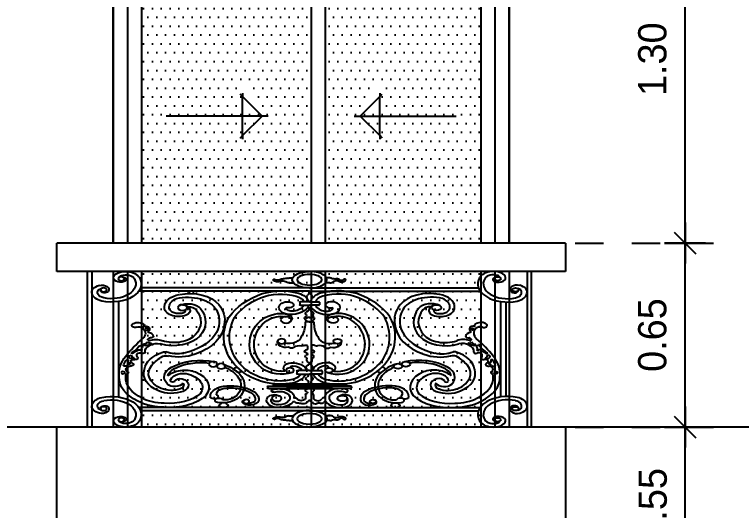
# Model space of a CAD drawing. Extents: x 185 to 567, y -69 to 170.
# Drawn here: x 404.628 to 407.199, y -24.38 to -22.628 of the extents above; entities that cross this region are included whole.
import ezdxf

# ---------------------------------------------------------------- set-up
doc = ezdxf.new("R2010")
doc.units = 0
doc.header["$LTSCALE"] = 0.25
doc.header["$MEASUREMENT"] = 0
doc.header["$PDMODE"] = 35
doc.header["$PDSIZE"] = -1
doc.linetypes.add('DOT2', pattern=[0.125, 0, -0.125])
doc.layers.get('0').update_dxf_attribs({"linetype": 'CONTINUOUS'})
doc.layers.get('Defpoints').update_dxf_attribs({"linetype": 'CONTINUOUS'})
for name, color, linetype in [('A-ELV 6', 71, 'CONTINUOUS'), ('A-FerFroge', 156, 'CONTINUOUS'), ('A-groves', 8, 'CONTINUOUS'), ('A-IDM', 221, 'CONTINUOUS'), ('A-WIN', 3, 'CONTINUOUS'), ('A-WIN HAT', 125, 'CONTINUOUS')]:
    doc.layers.add(name, color=color, linetype=linetype)
doc.styles.add('XARAB', font='xarab.shx')
doc.dimstyles.new('DIM50', dxfattribs={"dimtxt": 0.1, "dimasz": 0.06, "dimexe": 0.1, "dimexo": 0, "dimgap": 0.05, "dimtad": 1, "dimzin": 3, "dimdsep": 46, "dimtxsty": 'XARAB', "dimblk": 'DTICK', "dimcen": 0.09, "dimclrd": 256, "dimclre": 5, "dimclrt": 3, "dimadec": 0, "dimazin": 3, "dimtfac": 1, "dimtix": 1, "dimtmove": 2, "dimatfit": 0, "dimldrblk": 'DTICK', "dimfxl": 0.15, "dimtolj": 1, "dimtzin": 3, "dimlwd": -3, "dimlwe": -3, "dimarcsym": 0})

# ---------------------------------------------------------------- blocks, each defined once
blk = doc.blocks.new('A$C5D9A0A75')
at = {"color": 8}
for p, q in [((-0.2424, -0.5809), (-0.251, -0.5723)), ((-0.2424, -0.5687), (-0.2424, -0.5809)), ((0.2424, -0.5687), (0.2424, -0.5809)), ((0.2424, -0.5809), (0.251, -0.5723)), ((-0.1517, -0.65), (-0.1733, -0.65)), ((0.1517, -0.65), (0.1733, -0.65)), ((-0.251, -0.7277), (-0.2424, -0.7191)), ((-0.2424, -0.7191), (-0.2424, -0.7313)), ((0.2424, -0.7191), (0.2424, -0.7313)), ((0.251, -0.7277), (0.2424, -0.7191))]:
    blk.add_line(p, q, dxfattribs=at)
for p, q in [((-0.1733, -0.65), (-0.5132, -0.65)), ((0.1733, -0.65), (0.5132, -0.65))]:
    blk.add_line(p, q)
at = {"elevation": 0}
for points in [[(-0.2424, -0.5809), (-0.1733, -0.65), (-0.2424, -0.7191), (-0.2424, -0.5809)], [(0.2424, -0.5809), (0.1733, -0.65), (0.2424, -0.7191), (0.2424, -0.5809)]]:
    blk.add_lwpolyline(points, dxfattribs=at)
blk = doc.blocks.new('winnnn')
at = {"layer": 'A-WIN HAT'}
h = blk.add_hatch(dxfattribs=at)
h.set_pattern_fill('DOTS', color=256, scale=0.5, style=0)
h.set_pattern_definition([(0, (-0.6, -1.95), (0.015625, 0.03125), [0, -0.03125])])
h.paths.add_polyline_path([(0.6, -0.1), (0, -0.1), (0, -1.3), (0.6, -1.3)])
h.paths.add_polyline_path([(0.2424, -0.7298), (0.2424, -0.8679), (0.1733, -0.7989)], flags=16)
h.paths.add_polyline_path([(-0.05, -0.1), (-0.6, -0.1), (-0.6, -1.3), (-0.05, -1.3)])
h.paths.add_polyline_path([(-0.2424, -0.7298), (-0.1733, -0.7989), (-0.2424, -0.8679)], flags=16)
h.paths.add_polyline_path([(0.6, -1.4), (0, -1.4), (0, -1.95), (0.6, -1.95)])
h.paths.add_polyline_path([(-0.05, -1.4), (-0.6, -1.4), (-0.6, -1.95), (-0.05, -1.95)])
for p, q in [((-0.7, 0), (0.7, 0)), ((-0.7, 0), (-0.7, -1.3)), ((0.7, 0), (0.7, -1.3)), ((-0.65, -0.05), (0.65, -0.05)), ((-0.65, -0.05), (-0.65, -1.3)), ((-0.05, -0.05), (-0.05, -1.3, 0)), ((0.65, -0.05), (0.65, -1.3)), ((-0.6, -0.1), (-0.05, -0.1)), ((-0.6, -0.1), (-0.6, -1.3)), ((0, -0.1), (0.6, -0.1)), ((0, -0.1), (0, -1.3, 0)), ((0.6, -0.1), (0.6, -1.3)), ((-0.7, -1.4), (-0.7, -1.95)), ((-0.65, -1.4), (-0.65, -1.95)), ((-0.6, -1.4), (-0.6, -1.95)), ((-0.05, -1.4, 0), (-0.05, -1.95, 0)), ((0, -1.4, 0), (0, -1.95, 0)), ((0.6, -1.4), (0.6, -1.95)), ((0.65, -1.4), (0.65, -1.95)), ((0.7, -1.4), (0.7, -1.95))]:
    blk.add_line(p, q)
blk.add_blockref('A$C5D9A0A75', (0, -0.2009, 0))
blk = doc.blocks.new('A$C50FD488D')
for p, q in [((0.209, -0.6483), (0.209, -0.1009)), ((0.2186, -0.0998), (0.2186, -0.6493)), ((1.1814, -0.0998), (1.1814, -0.6493)), ((1.191, -0.6483), (1.191, -0.1009)), ((0.6548, -0.123), (0.6628, -0.123)), ((0.7452, -0.123), (0.7372, -0.123)), ((0.6548, -0.1403), (0.6647, -0.1403)), ((0.7452, -0.1403), (0.7353, -0.1403)), ((0.7, -0.1578), (0.3264, -0.1578)), ((0.7, -0.1578), (1.0736, -0.1578)), ((0.7, -0.1694), (0.3225, -0.1694)), ((0.4338, -0.1694), (0.4338, -0.178)), ((0.4426, -0.1694), (0.4426, -0.1784)), ((0.7, -0.1694), (1.0775, -0.1694)), ((0.9574, -0.1694), (0.9574, -0.1784)), ((0.9662, -0.1694), (0.9662, -0.178)), ((0.2661, -0.2081), (0.2661, -0.5419)), ((0.2779, -0.2064), (0.2779, -0.5436)), ((0.6783, -0.2087), (0.6783, -0.2183)), ((0.7, -0.2072), (0.6798, -0.2072)), ((0.7, -0.2072), (0.7202, -0.2072)), ((0.7217, -0.2087), (0.7217, -0.2183)), ((1.1221, -0.2064), (1.1221, -0.5436)), ((1.1339, -0.2081), (1.1339, -0.5419)), ((0.6798, -0.2197), (0.7, -0.2197)), ((0.7202, -0.2197), (0.7, -0.2197)), ((0.7006, -0.2627), (0.6887, -0.2627)), ((0.6994, -0.2627), (0.7113, -0.2627)), ((0.5161, -0.2804), (0.5121, -0.2804)), ((0.7006, -0.2784), (0.6904, -0.2784)), ((0.695, -0.2742), (0.695, -0.2784)), ((0.6994, -0.2784), (0.7096, -0.2784)), ((0.705, -0.2742), (0.705, -0.2784)), ((0.8839, -0.2804), (0.8879, -0.2804)), ((0.5125, -0.2997), (0.5102, -0.2997)), ((0.8875, -0.2997), (0.8898, -0.2997)), ((0.6839, -0.3272), (0.6818, -0.3272)), ((0.7161, -0.3272), (0.7182, -0.3272)), ((0.6957, -0.3623), (0.6957, -0.3754)), ((0.7043, -0.3623), (0.7043, -0.3754)), ((0.7, -0.4498), (0.675, -0.4498)), ((0.7, -0.4498), (0.725, -0.4498)), ((0.6721, -0.4527), (0.6721, -0.4606)), ((0.675, -0.4635), (0.7, -0.4635)), ((0.725, -0.4635), (0.7, -0.4635)), ((0.7279, -0.4527), (0.7279, -0.4606)), ((0.6071, -0.508), (0.6071, -0.5113)), ((0.6101, -0.5051), (0.7, -0.5051)), ((0.6101, -0.5142), (0.7, -0.5142)), ((0.6196, -0.4984), (0.7, -0.4984)), ((0.6196, -0.4984), (0.6196, -0.5051)), ((0.7, -0.4984), (0.6493, -0.4984)), ((0.7, -0.5051), (0.6493, -0.5051)), ((0.7, -0.5142), (0.6493, -0.5142)), ((0.6904, -0.5142), (0.6904, -0.5216)), ((0.7, -0.4984), (0.7507, -0.4984)), ((0.7804, -0.4984), (0.7, -0.4984)), ((0.7, -0.5051), (0.7507, -0.5051)), ((0.7899, -0.5051), (0.7, -0.5051)), ((0.7, -0.5142), (0.7507, -0.5142)), ((0.7899, -0.5142), (0.7, -0.5142)), ((0.7096, -0.5142), (0.7096, -0.5216)), ((0.7804, -0.4984), (0.7804, -0.5051)), ((0.7929, -0.508), (0.7929, -0.5113)), ((0.6913, -0.5365), (0.6913, -0.5511)), ((0.7087, -0.5365), (0.7087, -0.5511)), ((0.6896, -0.5511), (0.6913, -0.5511)), ((0.7104, -0.5511), (0.7087, -0.5511)), ((0.7, -0.5806), (0.3225, -0.5806)), ((0.7, -0.5922), (0.3264, -0.5922)), ((0.7, -0.5806), (1.0775, -0.5806)), ((0.7, -0.5922), (1.0736, -0.5922)), ((0.6548, -0.6097), (0.6647, -0.6097)), ((0.7452, -0.6097), (0.7353, -0.6097)), ((0.6548, -0.627), (0.6628, -0.627)), ((0.7452, -0.627), (0.7372, -0.627))]:
    blk.add_line(p, q)
at = {"extrusion": (0, 0, -1)}
for centre, major_axis, ratio, start_param, end_param in [((0.2921, -0.1258), (-0.0261, 0), 0.986193, 0.359204, 1.773868), ((0.2934, -0.1324), (0.0205, 0), 0.986193, 4.240292, 5.936586), ((0.2934, -0.1324), (-0.0326, 0), 0.986193, 1.693369, 2.794993), ((0.7, -0.1293), (-0.0381, 0), 0.770201, 4.712389, 7.853982), ((0.7, -0.1293), (-0.0273, 0.0003), 0.684091, 4.704331, 7.845923), ((0.2823, -0.1222), (0.0157, 0), 0.986193, 1.044957, 3.500797), ((0.2921, -0.1258), (0.014, 0), 0.986193, 3.500797, 4.101526), ((0.2858, -0.128), (-0.00887, 0), 0.986193, 1.609909, 4.186549), ((0.2625, -0.1436), (-0.0534, 0), 0.986193, 2.793121, 3.920657), ((0.2625, -0.1436), (-0.0655, 0), 0.986193, 2.793121, 3.920657), ((0.6222, -0.13), (-0.0028, 0), 0.986193, -0.347364, 2.45784), ((0.6295, -0.1254), (-0.00588, 0), 0.986193, 3.689898, 5.767627), ((0.6391, -0.1312), (-0.00547, 0), 0.986193, 0.548305, 1.353902), ((0.64, -0.1359), (0.0103, 0), 0.986193, 4.517077, 4.873859), ((0.6413, -0.1028), (0.0235, 0), 0.986193, 1.128208, 1.558447), ((0.6548, -0.1317), (0.00879, 0), 0.986193, 4.310092, 4.712389), ((0.6295, -0.1254), (-0.0114, 0), 0.986193, 4.153001, 5.767627), ((0.6406, -0.1429), (0.00954, 0), 0.986193, 4.147409, 5.443922), ((0.645, -0.138), (-0.00206, 0.00206), 1, 1.523847, 1.779943), ((0.6548, -0.1317), (0.00879, 0), 0.986193, 1.570796, 2.558971), ((0.2448, -0.173), (0.0261, 0), 0.986193, 2.925853, 4.340517), ((0.2448, -0.173), (0.014, 0), 0.986193, 3.739788, 4.340517), ((0.241, -0.1635), (0.0157, 0), 0.986193, 4.340517, 6.796357), ((0.2447, -0.165), (0.00696, 0), 0.986193, 3.141593, 9.424778), ((0.2516, -0.1742), (0.0205, 0), 0.986193, 1.904728, 3.601022), ((0.247, -0.1668), (0.00887, 0), 0.986193, 0.513172, 3.089812), ((0.4353, -0.2481), (-0.0711, 0), 0.986193, 1.239292, 2.685863), ((0.6371, -0.2594), (0.092, 0), 0.986193, 4.113809, 5.142554), ((0.6371, -0.2594), (0.0807, 0), 0.986193, 4.113809, 5.142554), ((0.6844, -0.1751), (-0.0145, 0), 0.986193, 2.72718, 3.810715), ((0.2516, -0.1742), (0.0326, 0), 0.986193, 1.904728, 3.006352), ((0.2625, -0.1436), (-0.0655, 0), 0.986193, 3.920657, 5.048192), ((0.2625, -0.1436), (-0.0534, 0), 0.986193, 3.920657, 5.048192), ((0.4243, -0.2245), (0.045, 0), 0.986193, 3.136144, 4.437415), ((0.4308, -0.257), (-0.0667, 0), 0.986193, 1.189802, 2.81634), ((0.683, -0.3257), (-0.1734, 0), 0.986193, 0.307207, 0.972216), ((0.6588, -0.2128), (-0.0287, 0), 0.986193, 2.000961, 2.94312), ((0.6588, -0.2128), (-0.04, 0), 0.986193, 2.000961, 2.99964), ((0.7044, -0.1907), (0.0109, 0), 0.986193, 2.526413, 3.810715), ((0.4243, -0.2245), (0.0343, 0), 0.986193, 3.117833, 4.149148), ((0.683, -0.3257), (0.1621, 0), 0.986193, 3.544055, 4.113809), ((0.6513, -0.2258), (-0.0189, 0), 0.986193, 0.23755, 1.917148), ((0.6541, -0.2182), (-0.0107, 0), 0.986193, 1.917148, 5.316293), ((0.6798, -0.2087), (0.00147, 0), 0.986193, 3.141593, 4.712389), ((0.411, -0.2282), (0.0318, 0), 0.986193, 1.02315, 3.250179), ((0.419, -0.2277), (0.0104, 0), 0.986193, 3.141593, 9.424778), ((0.4306, -0.2453), (0.0316, 0), 0.986193, 4.08399, 5.814843), ((0.4148, -0.2381), (-0.0213, 0), 0.986193, 1.766722, 4.073893), ((0.4306, -0.2453), (0.021, 0), 0.986193, -1.540418, -0.468342), ((0.3935, -0.2713), (0.119, 0), 0.986193, -0.478494, 0.140238), ((0.6575, -0.2273), (0.0253, 0), 0.986193, 1.662425, 3.379143), ((0.6588, -0.2128), (0.04, 0), 0.986193, 0.177072, 1.662425), ((0.6588, -0.2128), (-0.0287, 0), 0.986193, 3.389621, 4.490786), ((0.6798, -0.2183), (0.00147, 0), 0.986193, 1.570796, 3.141593), ((0.411, -0.2282), (0.0212, 0), 0.986193, 1.359839, 3.277918), ((0.4148, -0.2381), (0.0107, 0), 0.986193, -0.207114, 1.517375), ((0.3646, -0.2783), (0.0949, 0), 0.986193, -0.468342, 0.502042), ((0.3646, -0.2783), (-0.1056, 0), 0.986193, 2.67325, 3.643635), ((0.3738, -0.2759), (-0.1269, 0), 0.986193, 2.81634, 3.559374), ((0.6618, -0.2272), (0.0138, 0), 0.986193, 1.325993, 3.162944), ((0.6833, -0.2323), (0.0155, 0), 0.986193, -0.501731, 0.918989), ((0.6372, -0.3587), (0, 0.1102), 0.634622, -1.455899, 0.198074), ((0.6441, -0.2665), (-0.0174, 0), 0.986193, 1.67343, 3.999532), ((0.6956, -0.2483), (0.00484, 0), 0.986193, 2.222604, 4.060581), ((0.6951, -0.2595), (0.00403, 0), 0.986193, 2.222604, 4.060581), ((0.691, -0.2542), (0.00273, 0), 0.986193, -0.918989, 0.918989), ((0.7013, -0.2633), (-0.0127, 0), 0.986193, -1.050198, 0.054521), ((0.3143, -0.2907), (-0.0071, 0), 0.986193, 4.239124, 6.908824), ((0.3209, -0.2953), (0.0152, 0), 0.986193, 3.767232, 5.474069), ((0.2998, -0.3171), (0.0457, 0), 0.986193, -0.809116, -0.712984), ((0.3315, -0.2897), (-0.00351, 0), 0.986193, 2.51217, 3.665061), ((0.3821, -0.2825), (0.1293, 0), 0.986193, 0.040903, 1.04538), ((0.6364, -0.3304), (0, 0.168), 0.749863, 2.987054, 5.054443), ((0.5118, -0.2802), (0.1786, 0), 0.986193, -0.010351, 0.269948), ((0.3224, -0.3063), (-0.0107, 0), 0.986193, 1.097531, 2.553849), ((0.3036, -0.3187), (0.0334, 0), 0.986193, -0.587743, 0.619356), ((0.3358, -0.2921), (0.00146, 0), 0.986193, 1.387681, 3.665061), ((0.3376, -0.3017), (-0.00841, 0), 0.986193, 1.387681, 2.785357), ((0.332, -0.3037), (-0.0144, 0), 0.986193, 2.785357, 3.792328), ((0.3445, -0.3136), (0.00147, 0), 0.986193, 1.906583, 3.426498), ((0.3456, -0.3139), (-0.00182, 0.00182), 1, 5.778964, 6.141834), ((0.3386, -0.3303), (0.0165, 0), 0.986193, -1.23501, -0.133651), ((0.3431, -0.3375), (0.00181, 0), 0.986193, -0.253663, 1.416259), ((0.3466, -0.3366), (-0.00175, 0), 0.986193, -0.253663, 2.002078), ((0.3487, -0.3289), (-0.00629, 0), 0.986193, 3.007942, 4.929364), ((0.3985, -0.2966), (0.0669, 0), 0.986193, 0.502042, 2.015089), ((0.4005, -0.2989), (0.0534, 0), 0.986193, 0.481174, 2.075535), ((0.3828, -0.2799), (-0.117, 0), 0.986193, 3.559374, 4.361123), ((0.6534, -0.327), (0.0285, 0), 0.986193, 0.005829, 1.918893), ((0.6936, -0.5929), (-0.4456, 0), 0.986193, 0.456975, 0.619356), ((0.3327, -0.3493), (-0.0083, 0), 0.986193, 3.078791, 4.711877), ((0.3461, -0.3481), (0.00514, 0), 0.986193, 1.224743, 3.000432), ((0.3437, -0.3407), (0.00156, 0), 0.986193, 2.393715, 4.557851), ((0.3389, -0.3451), (-0.00499, 0), 0.986193, 2.393715, 2.865382), ((0.3451, -0.3434), (-0.00147, 0), 0.986193, 4.095125, 6.006974), ((0.36, -0.3641), (0.0243, 0), 0.986193, 4.095125, 5.362212), ((0.3483, -0.3542), (-0.00144, 0), 0.986193, 1.218517, 4.325141), ((0.3617, -0.373), (0.0189, 0), 0.986193, 3.923198, 5.156681), ((0.6372, -0.3581), (0, 0.1052), 0.664345, 2.792693, 4.826957), ((0.6481, -0.3501), (-0.0189, 0), 0.986193, 4.424307, 6.467477), ((0.6382, -0.3467), (0.00867, 0), 0.986193, 3.141593, 9.424778), ((0.2462, -0.3282), (0.0854, 0), 0.986193, 0.444529, 0.783696), ((0.3269, -0.3661), (-0.00411, 0), 0.986193, 0.444529, 3.917405), ((0.3343, -0.3726), (-0.00575, 0), 0.986193, -0.597423, 0.701205), ((0.3359, -0.3583), (0.00328, 0), 0.986193, 1.056125, 3.391753), ((0.3629, -0.3816), (-0.0264, 0), 0.986193, -0.122631, 0.984654), ((0.341, -0.3672), (-0.00708, 0), 0.986193, 1.056125, 1.960136), ((0.3617, -0.373), (-0.0219, 0), 0.986193, 0.60362, 0.944428), ((0.6599, -0.3629), (-0.00819, 0), 0.986193, 3.762001, 5.60071), ((0.6777, -0.3759), (0.014, 0), 0.986193, 3.787884, 5.054616), ((0.6841, -0.3565), (-0.0067, 0), 0.986193, 3.987504, 4.964118), ((0.6917, -0.365), (-0.00484, 0), 0.986193, 0.845912, 2.529622), ((0.3271, -0.4011), (0.0209, 0), 0.986193, 3.756501, 4.081862), ((0.3066, -0.3735), (0.0138, 0), 0.986193, 0.400155, 0.940269), ((0.3231, -0.3804), (-0.00404, 0), 0.986193, 0.400155, 2.512824), ((0.3279, -0.3769), (0.00194, 0), 0.986193, -0.597423, 2.512824), ((0.3323, -0.3853), (0.00445, 0), 0.986193, -0.122631, 2.184426), ((0.4137, -0.4531), (-0.0791, 0), 0.986193, 0.094175, 1.069333), ((0.3793, -0.3901), (0.00656, 0), 0.986193, 4.127294, 5.247131), ((0.4068, -0.3443), (0.0474, 0), 0.986193, 1.219531, 2.105538), ((0.6934, -0.3825), (0.00433, 0), 0.986193, 1.875147, 4.408038), ((0.6904, -0.3729), (-0.00589, 0), 0.986193, 3.583441, 4.408038), ((0.4242, -0.4623), (0.1454, 0), 0.986193, 3.070847, 3.598568), ((0.3086, -0.4016), (-0.00766, 0), 0.986193, -0.544841, 0.757911), ((0.3031, -0.4013), (-0.00496, 0), 0.986193, 1.545099, 3.312198), ((0.3085, -0.3882), (-0.00191, 0), 0.986193, 3.7565, 6.59316), ((0.3302, -0.3967), (-0.0121, 0), 0.986193, -0.557759, 0.436551), ((0.3256, -0.3946), (0.00706, 0), 0.986193, 3.578144, 5.326019), ((0.4591, -0.4875), (0.1219, 0), 0.986193, 3.626248, 3.961743), ((0.3829, -0.4142), (-0.0164, 0), 0.986193, 1.131987, 1.889406), ((0.4107, -0.3311), (-0.0723, 0), 0.986193, 4.186973, 5.030999), ((0.6963, -0.4005), (-0.00587, 0), 0.986193, -0.780965, 0.780965), ((0.6906, -0.3915), (0.00524, 0), 0.986193, -1.266445, 1.266445), ((0.4249, -0.4637), (-0.1398, 0), 0.986193, 0.223137, 0.363351), ((0.2968, -0.4152), (-0.00258, 0), 0.986193, 0.190764, 3.677531), ((0.3022, -0.4183), (-0.00375, 0), 0.986193, -1.206139, 0.535939), ((0.3074, -0.4023), (-0.00629, 0), 0.986193, 3.685922, 5.738345), ((0.3122, -0.4176), (0.00705, 0), 0.986193, 2.192956, 4.9735), ((0.3112, -0.4027), (0.00326, 0), 0.986193, 1.079241, 3.312198), ((0.3154, -0.4058), (-0.00536, 0), 0.986193, 2.583833, 4.9735), ((0.46, -0.5116), (-0.0986, 0), 0.986193, 0.847252, 1.876614), ((0.6868, -0.4098), (0.00756, 0), 0.986193, -0.780965, -0.059676), ((0.706, -0.4126), (0.0121, 0), 0.986193, 2.301082, 3.417667), ((0.2922, -0.4288), (-0.00571, 0), 0.986193, 3.508652, 5.408534), ((0.3022, -0.4326), (-0.00495, 0), 0.986193, 0.367059, 1.782679), ((0.2993, -0.4259), (-0.00441, 0), 0.986193, 1.935454, 3.61259), ((0.3044, -0.4283), (-0.00631, 0), 0.986193, 2.192956, 4.91313), ((0.4093, -0.4607), (0.0653, 0), 0.986193, 2.176291, 3.613177), ((0.46, -0.5116), (-0.091, 0), 0.986193, 0.847252, 1.775558), ((0.4869, -0.4275), (0.00925, 0), 0.986193, 3.141593, 9.424778), ((0.5044, -0.435), (0.00925, 0), 0.986193, 3.141593, 9.424778), ((0.46, -0.5116), (0.0986, 0), 0.986193, -1.051426, -0.604473), ((0.6613, -0.4415), (-0.0187, 0), 0.986193, -0.611101, 1.440214), ((0.6625, -0.4377), (0.00464, 0), 0.986193, 1.87872, 4.710272), ((0.6629, -0.4536), (0.031, 0), 0.986193, 4.581806, 6.159658), ((0.6628, -0.4536), (0.0208, 0), 0.986193, 4.699759, 6.096997), ((0.7035, -0.4388), (-0.0108, 0), 0.986193, -0.769176, 0.965496), ((0.6942, -0.4256), (0.0055, 0), 0.986193, -0.84051, 0.965496), ((0.3069, -0.4463), (0.0127, 0), 0.986193, 2.444401, 4.409658), ((0.4093, -0.4607), (0.0759, 0), 0.986193, 2.176291, 3.342001), ((0.4259, -0.4735), (-0.0471, 0), 0.986193, -0.551208, 0.847252), ((0.4259, -0.4735), (0.0395, 0), 0.986193, 3.247905, 3.988844), ((0.4246, -0.4926), (-0.0447, 0), 0.986193, 0.555033, 2.128552), ((0.46, -0.5116), (0.091, 0), 0.986193, -0.95037, -0.604473), ((0.5419, -0.4474), (-0.00969, 0), 0.986193, 0.203134, 1.344916), ((0.675, -0.4527), (0.00294, 0), 0.986193, 3.141593, 4.712389), ((0.6938, -0.4481), (0.00262, 0), 0.986193, -0.769176, 0.769176), ((0.2876, -0.4578), (0.0038, 0), 0.986193, 3.141593, 9.424778), ((0.3217, -0.4709), (0.028, 0), 0.986193, 3.087824, 3.501086), ((0.2959, -0.4577), (0.00362, 0), 0.986193, -1.200664, 1.691177), ((0.4208, -0.4878), (-0.0279, 0), 0.986193, 0.006108, 1.81447), ((0.4116, -0.5096), (-0.0517, 0), 0.986193, 1.883649, 3.597263), ((0.4116, -0.5096), (0.0662, 0), 0.986193, -0.984044, 0.45567), ((0.4724, -0.5031), (-0.0759, 0), 0.986193, 2.537119, 3.56788), ((0.4724, -0.5031), (0.0836, 0), 0.986193, -0.604473, 0.213243), ((0.5419, -0.4474), (0.00969, 0), 0.986193, 0.579329, 1.596479), ((0.6447, -0.4482), (0.0501, 0), 0.986193, 0.31332, 1.348449), ((0.6504, -0.4512), (0.0333, 0), 0.986193, 0.38402, 1.030313), ((0.675, -0.4606), (-0.00294, 0), 0.986193, 4.712389, 6.283185), ((0.689, -0.4676), (0.0079, 0), 0.986193, -0.546224, 0.81588), ((0.3853, -0.4756), (0.1062, 0), 0.986193, 2.22596, 3.172079), ((0.3854, -0.4756), (0.0917, 0), 0.986193, 2.216856, 3.176603), ((0.4143, -0.4918), (0.0135, 0), 0.986193, 3.494217, 5.041103), ((0.4067, -0.5019), (-0.026, 0), 0.986193, 2.049556, 4.160152), ((0.6997, -0.4788), (-0.00775, 0), 0.986193, -0.81588, 0.81588), ((0.4021, -0.4879), (-0.0193, 0), 0.986193, 3.502327, 5.731977), ((0.3972, -0.4873), (0.00434, 0), 0.986193, -0.037495, 3.068222), ((0.4067, -0.5019), (0.0153, 0), 0.986193, -0.500246, 1.018559), ((0.6877, -0.4914), (0.00973, 0), 0.986193, -0.81588, 0.81588), ((0.3943, -0.4821), (0.0389, 0), 0.986193, 1.018559, 2.176291), ((0.5195, -0.5424), (-0.0388, 0), 0.986193, -0.010266, 1.508225), ((0.5198, -0.5432), (-0.0319, 0), 0.986193, 1.15152, 1.500262), ((0.5243, -0.5808), (-0.0781, 0), 0.986193, 1.477321, 2.262749), ((0.5243, -0.5808), (-0.0704, 0), 0.986193, 1.477321, 2.262749), ((0.6101, -0.508), (0.00294, 0), 0.986193, 3.141593, 4.712389), ((0.6101, -0.5113), (-0.00294, 0), 0.986193, 4.712389, 6.283185), ((0.6335, -0.5468), (0.0332, 0), 0.986193, 4.187766, 6.285251), ((0.3943, -0.4821), (0.0496, 0), 0.986193, 1.018559, 2.176291), ((0.5144, -0.5326), (-0.02, 0), 0.986193, -0.153938, 1.183318), ((0.4992, -0.5119), (-0.0556, 0), 0.986193, 3.300043, 4.143488), ((0.5501, -0.55), (0.0298, 0), 0.986193, -0.875887, -0.023874), ((0.5501, -0.55), (-0.0375, 0), 0.986193, 2.265705, 3.10214), ((0.6209, -0.5218), (-0.00525, 0), 0.986193, 4.527174, 6.98995), ((0.6335, -0.5468), (-0.0233, 0), 0.986193, 1.046173, 3.586786), ((0.695, -0.5214), (0.00463, 0), 0.986193, 1.620238, 3.108149), ((0.6976, -0.5357), (-0.00637, 0), 0.986193, -0.119702, 1.112412), ((0.6938, -0.528), (-0.00233, 0), 0.986193, 2.029181, 4.254004), ((0.2516, -0.5758), (-0.0326, 0), 0.986193, 0.13524, 1.236864), ((0.2625, -0.6064), (0.0655, 0), 0.986193, 4.376586, 5.504121), ((0.3915, -0.4868), (0.0953, 0), 0.986193, 0.581027, 1.717764), ((0.3915, -0.4865), (-0.081, 0), 0.986193, 3.748469, 4.870759), ((0.4892, -0.5422), (-0.00856, 0), 0.986193, 2.258777, 6.210372), ((0.4992, -0.5119), (-0.0479, 0), 0.986193, 3.629804, 4.033873), ((0.6303, -0.5559), (0.0253, 0), 0.986193, 1.521268, 3.60072), ((0.6223, -0.5518), (-0.0163, 0), 0.986193, 0.44789, 2.354725), ((0.2516, -0.5758), (0.0205, 0), 0.986193, 2.682163, 4.378457), ((0.2625, -0.6064), (0.0534, 0), 0.986193, 4.376586, 5.504121), ((0.2625, -0.6064), (-0.0655, 0), 0.986193, 2.362528, 3.490064), ((0.3775, -0.4944), (-0.0865, 0), 0.986193, 4.712389, 5.430246), ((0.3775, -0.4944), (-0.072, 0), 0.986193, 4.695569, 5.430246), ((0.4995, -0.5557), (-0.00856, 0), 0.986193, -1.220497, 2.8792), ((0.5067, -0.5257), (0.0397, 0), 0.986193, 0.971295, 1.828835), ((0.5138, -0.5305), (-0.0241, 0), 0.986193, 4.01445, 4.96415), ((0.5604, -0.5612), (0.00859, 0), 0.986193, 2.449744, 4.261139), ((0.56, -0.5594), (0.00684, 0), 0.986193, 3.141593, 9.424778), ((0.566, -0.5518), (-0.0143, 0), 0.986193, 2.957403, 4.232351), ((0.566, -0.5518), (0.0219, 0), 0.986193, -0.154706, 1.090758), ((0.6309, -0.5559), (0.0159, 0), 0.986193, 1.544729, 3.589483), ((0.6306, -0.5454), (-0.0265, 0), 0.986193, 3.586786, 4.686322), ((0.6319, -0.5465), (0.0348, 0), 0.986193, 0.432203, 1.57951), ((0.6335, -0.5468), (0.0233, 0.0233), 1, 1.165751, 1.225211), ((0.6629, -0.5649), (0.00605, 0), 0.986193, -1.339211, -0.50515), ((0.6682, -0.5516), (-0.00509, 0), 0.986193, 1.277223, 2.908786), ((0.675, -0.5583), (0.00781, 0), 0.986193, 1.353928, 2.636442), ((0.6815, -0.5485), (0.00856, 0), 0.986193, 0.31267, 2.908786), ((0.6873, -0.5607), (-0.00726, 0), 0.986193, 3.205723, 5.116798), ((0.6979, -0.5614), (0.00336, 0), 0.986193, 3.205723, 4.562542), ((0.6971, -0.5559), (-0.00221, 0), 0.986193, 3.148587, 4.562542), ((0.7005, -0.5558), (0.000869, 0.000869), 1, 3.843332, 5.068991), ((0.2448, -0.577), (-0.0261, 0), 0.986193, -1.198924, 0.21574), ((0.2447, -0.585), (0.00696, 0), 0.986193, 3.141593, 9.424778), ((0.247, -0.5832), (-0.00887, 0), 0.986193, 0.05178, 2.628421), ((0.2625, -0.6064), (0.0534, 0), 0.986193, -0.779064, 0.348471), ((0.5049, -0.5732), (0.00492, 0), 0.986193, 2.129858, 4.153328), ((0.4978, -0.5619), (0.0086, 0), 0.986193, 0.273969, 1.011735), ((0.5001, -0.5809), (-0.00425, 0), 0.986193, 2.129858, 3.088852), ((0.5225, -0.5619), (-0.0086, 0), 0.986193, -1.011735, -0.273969), ((0.5201, -0.5809), (-0.00425, 0), 0.986193, 0.05274, 1.011735), ((0.5153, -0.5732), (-0.00492, 0), 0.986193, 2.129858, 4.153328), ((0.5677, -0.5552), (-0.0181, 0), 0.986193, 4.232351, 5.591336), ((0.5677, -0.5552), (0.0104, 0), 0.986193, 1.090758, 1.92466), ((0.6789, -0.5753), (0.00989, 0), 0.986193, 4.495521, 5.311814), ((0.2448, -0.577), (-0.014, 0), 0.986193, -1.198924, -0.598195), ((0.241, -0.5865), (-0.0157, 0), 0.986193, 2.628421, 5.084261), ((0.7, -0.6207), (-0.0381, 0), 0.770201, 7.853982, 10.995574), ((0.6548, -0.6183), (-0.00879, 0), 0.986193, 0.582622, 1.570796), ((0.7, -0.6207), (-0.0273, 0.0003), 0.684091, 1.562738, 4.704331), ((0.2823, -0.6278), (-0.0157, 0), 0.986193, -0.359204, 2.096636), ((0.284, -0.6242), (0.00696, 0), 0.986193, 3.141593, 9.424778), ((0.2934, -0.6176), (-0.0205, 0), 0.986193, 3.488192, 5.184486), ((0.2858, -0.622), (0.00887, 0), 0.986193, -1.044957, 1.531684), ((0.6222, -0.62), (0.0028, 0), 0.986193, 0.683753, 3.488957), ((0.6295, -0.6246), (0.0114, 0), 0.986193, 3.657151, 5.271777), ((0.6295, -0.6246), (0.00588, 0), 0.986193, 3.657151, 5.73488), ((0.6391, -0.6188), (0.00547, 0), 0.986193, 1.78769, 2.593288), ((0.6406, -0.6071), (0.00954, 0), 0.986193, 0.839263, 2.135776), ((0.64, -0.6141), (0.0103, 0), 0.986193, 1.409326, 1.766108), ((0.6413, -0.6472), (0.0235, 0), 0.986193, -1.558447, -1.128208), ((0.645, -0.612), (0.00206, 0.00206), 1, 1.36165, 1.617745), ((0.6548, -0.6183), (0.00879, 0), 0.986193, 1.570796, 1.973093), ((0.2921, -0.6242), (0.0261, 0), 0.986193, 1.367724, 2.782388), ((0.2921, -0.6242), (-0.014, 0), 0.986193, -0.959933, -0.359204), ((0.2934, -0.6176), (0.0326, 0), 0.986193, 0.3466, 1.448224)]:
    blk.add_ellipse(centre, major_axis=major_axis, ratio=ratio, start_param=start_param, end_param=end_param, dxfattribs=at)
for centre, major_axis, ratio, start_param, end_param in [((0.7, -0.1293), (0.0381, 0), 0.770201, 4.712389, 7.853982), ((0.7, -0.1293), (0.0273, 0.0003), 0.684091, 4.704331, 7.845923), ((1.1066, -0.1324), (0.0326, 0), 0.986193, 1.693369, 2.794993), ((1.1066, -0.1324), (-0.0205, 0), 0.986193, 4.240292, 5.936586), ((1.1079, -0.1258), (0.0261, 0), 0.986193, 0.359204, 1.773868), ((0.7452, -0.1317), (-0.00879, 0), 0.986193, 4.310092, 4.712389), ((0.7587, -0.1028), (-0.0235, 0), 0.986193, 1.128208, 1.558447), ((0.76, -0.1359), (-0.0103, 0), 0.986193, 4.517077, 4.873859), ((0.7609, -0.1312), (0.00547, 0), 0.986193, 0.548305, 1.353902), ((0.7705, -0.1254), (0.00588, 0), 0.986193, 3.689898, 5.767627), ((0.7778, -0.13), (0.0028, 0), 0.986193, -0.347364, 2.45784), ((1.1375, -0.1436), (0.0655, 0), 0.986193, 2.793121, 3.920657), ((1.1375, -0.1436), (0.0534, 0), 0.986193, 2.793121, 3.920657), ((1.1142, -0.128), (0.00887, 0), 0.986193, 1.609909, 4.186549), ((1.1177, -0.1222), (-0.0157, 0), 0.986193, 1.044957, 3.500797), ((1.1079, -0.1258), (-0.014, 0), 0.986193, 3.500797, 4.101526), ((0.7452, -0.1317), (-0.00879, 0), 0.986193, 1.570796, 2.558971), ((0.755, -0.138), (0.00206, 0.00206), 1, 1.523847, 1.779943), ((0.7594, -0.1429), (-0.00954, 0), 0.986193, 4.147409, 5.443922), ((0.7705, -0.1254), (0.0114, 0), 0.986193, 4.153001, 5.767627), ((1.159, -0.1635), (-0.0157, 0), 0.986193, 4.340517, 6.796357), ((1.1553, -0.165), (-0.00696, 0), 0.986193, 3.141593, 9.424778), ((1.1552, -0.173), (-0.014, 0), 0.986193, 3.739788, 4.340517), ((1.1552, -0.173), (-0.0261, 0), 0.986193, 2.925853, 4.340517), ((0.7156, -0.1751), (0.0145, 0), 0.986193, 2.72718, 3.810715), ((0.7629, -0.2594), (-0.092, 0), 0.986193, 4.113809, 5.142554), ((0.7629, -0.2594), (-0.0807, 0), 0.986193, 4.113809, 5.142554), ((0.9647, -0.2481), (0.0711, 0), 0.986193, 1.239292, 2.685863), ((1.153, -0.1668), (-0.00887, 0), 0.986193, 0.513172, 3.089812), ((1.1484, -0.1742), (-0.0205, 0), 0.986193, 1.904728, 3.601022), ((0.7412, -0.2128), (0.04, 0), 0.986193, 2.000961, 2.99964), ((0.6956, -0.1907), (-0.0109, 0), 0.986193, 2.526413, 3.810715), ((0.7412, -0.2128), (0.0287, 0), 0.986193, 2.000961, 2.94312), ((0.717, -0.3257), (0.1734, 0), 0.986193, 0.307207, 0.972216), ((0.9692, -0.257), (0.0667, 0), 0.986193, 1.189802, 2.81634), ((0.9757, -0.2245), (-0.045, 0), 0.986193, 3.136144, 4.437415), ((1.1375, -0.1436), (0.0655, 0), 0.986193, 3.920657, 5.048192), ((1.1375, -0.1436), (0.0534, 0), 0.986193, 3.920657, 5.048192), ((1.1484, -0.1742), (-0.0326, 0), 0.986193, 1.904728, 3.006352), ((0.7202, -0.2087), (-0.00147, 0), 0.986193, 3.141593, 4.712389), ((0.7459, -0.2182), (0.0107, 0), 0.986193, 1.917148, 5.316293), ((0.7487, -0.2258), (0.0189, 0), 0.986193, 0.23755, 1.917148), ((0.717, -0.3257), (-0.1621, 0), 0.986193, 3.544055, 4.113809), ((0.9757, -0.2245), (-0.0343, 0), 0.986193, 3.117833, 4.149148), ((0.7412, -0.2128), (-0.04, 0), 0.986193, 0.177072, 1.662425), ((0.7412, -0.2128), (0.0287, 0), 0.986193, 3.389621, 4.490786), ((0.7202, -0.2183), (-0.00147, 0), 0.986193, 1.570796, 3.141593), ((0.7425, -0.2273), (-0.0253, 0), 0.986193, 1.662425, 3.379143), ((1.0065, -0.2713), (-0.119, 0), 0.986193, -0.478494, 0.140238), ((0.9694, -0.2453), (-0.0316, 0), 0.986193, 4.08399, 5.814843), ((0.9694, -0.2453), (-0.021, 0), 0.986193, -1.540418, -0.468342), ((0.9852, -0.2381), (0.0213, 0), 0.986193, 1.766722, 4.073893), ((0.981, -0.2277), (-0.0104, 0), 0.986193, 3.141593, 9.424778), ((0.989, -0.2282), (-0.0318, 0), 0.986193, 1.02315, 3.250179), ((0.7167, -0.2323), (-0.0155, 0), 0.986193, -0.501731, 0.918989), ((0.7382, -0.2272), (-0.0138, 0), 0.986193, 1.325993, 3.162944), ((1.0262, -0.2759), (0.1269, 0), 0.986193, 2.81634, 3.559374), ((1.0354, -0.2783), (0.1056, 0), 0.986193, 2.67325, 3.643635), ((1.0354, -0.2783), (-0.0949, 0), 0.986193, -0.468342, 0.502042), ((0.9852, -0.2381), (-0.0107, 0), 0.986193, -0.207114, 1.517375), ((0.989, -0.2282), (-0.0212, 0), 0.986193, 1.359839, 3.277918), ((0.709, -0.2542), (-0.00273, 0), 0.986193, -0.918989, 0.918989), ((0.7044, -0.2483), (-0.00484, 0), 0.986193, 2.222604, 4.060581), ((0.7049, -0.2595), (-0.00403, 0), 0.986193, 2.222604, 4.060581), ((0.7559, -0.2665), (0.0174, 0), 0.986193, 1.67343, 3.999532), ((0.7628, -0.3587), (0, 0.1102), 0.634622, -1.455899, 0.198074), ((0.6987, -0.2633), (0.0127, 0), 0.986193, -1.050198, 0.054521), ((0.8882, -0.2802), (-0.1786, 0), 0.986193, -0.010351, 0.269948), ((0.7636, -0.3304), (0, 0.168), 0.749863, 2.987054, 5.054443), ((1.0179, -0.2825), (-0.1293, 0), 0.986193, 0.040903, 1.04538), ((1.0685, -0.2897), (0.00351, 0), 0.986193, 2.51217, 3.665061), ((1.1002, -0.3171), (-0.0457, 0), 0.986193, -0.809116, -0.712984), ((1.0791, -0.2953), (-0.0152, 0), 0.986193, 3.767232, 5.474069), ((1.0857, -0.2907), (0.0071, 0), 0.986193, 4.239124, 6.908824), ((1.068, -0.3037), (0.0144, 0), 0.986193, 2.785357, 3.792328), ((1.0624, -0.3017), (0.00841, 0), 0.986193, 1.387681, 2.785357), ((1.0964, -0.3187), (-0.0334, 0), 0.986193, -0.587743, 0.619356), ((1.0642, -0.2921), (-0.00146, 0), 0.986193, 1.387681, 3.665061), ((1.0776, -0.3063), (0.0107, 0), 0.986193, 1.097531, 2.553849), ((1.0614, -0.3303), (-0.0165, 0), 0.986193, -1.23501, -0.133651), ((1.0555, -0.3136), (-0.00147, 0), 0.986193, 1.906583, 3.426498), ((1.0544, -0.3139), (0.00182, 0.00182), 1, 5.778964, 6.141834), ((0.7466, -0.327), (-0.0285, 0), 0.986193, 0.005829, 1.918893), ((1.0172, -0.2799), (0.117, 0), 0.986193, 3.559374, 4.361123), ((1.0015, -0.2966), (-0.0669, 0), 0.986193, 0.502042, 2.015089), ((0.9995, -0.2989), (-0.0534, 0), 0.986193, 0.481174, 2.075535), ((1.0513, -0.3289), (0.00629, 0), 0.986193, 3.007942, 4.929364), ((1.0534, -0.3366), (0.00175, 0), 0.986193, -0.253663, 2.002078), ((1.0569, -0.3375), (-0.00181, 0), 0.986193, -0.253663, 1.416259), ((0.7628, -0.3581), (0, 0.1052), 0.664345, 2.792693, 4.826957), ((0.7519, -0.3501), (0.0189, 0), 0.986193, 4.424307, 6.467477), ((0.7618, -0.3467), (-0.00867, 0), 0.986193, 3.141593, 9.424778), ((1.04, -0.3641), (-0.0243, 0), 0.986193, 4.095125, 5.362212), ((1.0383, -0.373), (-0.0189, 0), 0.986193, 3.923198, 5.156681), ((1.0517, -0.3542), (0.00144, 0), 0.986193, 1.218517, 4.325141), ((1.0539, -0.3481), (-0.00514, 0), 0.986193, 1.224743, 3.000432), ((1.0549, -0.3434), (0.00147, 0), 0.986193, 4.095125, 6.006974), ((1.0611, -0.3451), (0.00499, 0), 0.986193, 2.393715, 2.865382), ((1.0563, -0.3407), (-0.00156, 0), 0.986193, 2.393715, 4.557851), ((1.0673, -0.3493), (0.0083, 0), 0.986193, 3.078791, 4.711877), ((0.7064, -0.5929), (0.4456, 0), 0.986193, 0.456975, 0.619356), ((0.7083, -0.365), (0.00484, 0), 0.986193, 0.845912, 2.529622), ((0.7159, -0.3565), (0.0067, 0), 0.986193, 3.987504, 4.964118), ((0.7223, -0.3759), (-0.014, 0), 0.986193, 3.787884, 5.054616), ((0.7401, -0.3629), (0.00819, 0), 0.986193, 3.762001, 5.60071), ((1.0383, -0.373), (0.0219, 0), 0.986193, 0.60362, 0.944428), ((1.0371, -0.3816), (0.0264, 0), 0.986193, -0.122631, 0.984654), ((1.059, -0.3672), (0.00708, 0), 0.986193, 1.056125, 1.960136), ((1.0641, -0.3583), (-0.00328, 0), 0.986193, 1.056125, 3.391753), ((1.0731, -0.3661), (0.00411, 0), 0.986193, 0.444529, 3.917405), ((1.0657, -0.3726), (0.00575, 0), 0.986193, -0.597423, 0.701205), ((1.1538, -0.3282), (-0.0854, 0), 0.986193, 0.444529, 0.783696), ((0.7096, -0.3729), (0.00589, 0), 0.986193, 3.583441, 4.408038), ((0.7066, -0.3825), (-0.00433, 0), 0.986193, 1.875147, 4.408038), ((0.9932, -0.3443), (-0.0474, 0), 0.986193, 1.219531, 2.105538), ((1.0207, -0.3901), (-0.00656, 0), 0.986193, 4.127294, 5.247131), ((0.9863, -0.4531), (0.0791, 0), 0.986193, 0.094175, 1.069333), ((1.0677, -0.3853), (-0.00445, 0), 0.986193, -0.122631, 2.184426), ((1.0721, -0.3769), (-0.00194, 0), 0.986193, -0.597423, 2.512824), ((1.0769, -0.3804), (0.00404, 0), 0.986193, 0.400155, 2.512824), ((1.0934, -0.3735), (-0.0138, 0), 0.986193, 0.400155, 0.940269), ((1.0729, -0.4011), (-0.0209, 0), 0.986193, 3.756501, 4.081862), ((0.7094, -0.3915), (-0.00524, 0), 0.986193, -1.266445, 1.266445), ((0.7037, -0.4005), (0.00587, 0), 0.986193, -0.780965, 0.780965), ((0.9893, -0.3311), (0.0723, 0), 0.986193, 4.186973, 5.030999), ((1.0171, -0.4142), (0.0164, 0), 0.986193, 1.131987, 1.889406), ((0.9409, -0.4875), (-0.1219, 0), 0.986193, 3.626248, 3.961743), ((1.0744, -0.3946), (-0.00706, 0), 0.986193, 3.578144, 5.326019), ((1.0698, -0.3967), (0.0121, 0), 0.986193, -0.557759, 0.436551), ((1.0915, -0.3882), (0.00191, 0), 0.986193, 3.7565, 6.59316), ((1.0969, -0.4013), (0.00496, 0), 0.986193, 1.545099, 3.312198), ((1.0914, -0.4016), (0.00766, 0), 0.986193, -0.544841, 0.757911), ((0.9758, -0.4623), (-0.1454, 0), 0.986193, 3.070847, 3.598568), ((0.694, -0.4126), (-0.0121, 0), 0.986193, 2.301082, 3.417667), ((0.7132, -0.4098), (-0.00756, 0), 0.986193, -0.780965, -0.059676), ((0.94, -0.5116), (0.0986, 0), 0.986193, 0.847252, 1.876614), ((1.0846, -0.4058), (0.00536, 0), 0.986193, 2.583833, 4.9735), ((1.0878, -0.4176), (-0.00705, 0), 0.986193, 2.192956, 4.9735), ((1.0888, -0.4027), (-0.00326, 0), 0.986193, 1.079241, 3.312198), ((1.0926, -0.4023), (0.00629, 0), 0.986193, 3.685922, 5.738345), ((1.0978, -0.4183), (0.00375, 0), 0.986193, -1.206139, 0.535939), ((1.1032, -0.4152), (0.00258, 0), 0.986193, 0.190764, 3.677531), ((0.9751, -0.4637), (0.1398, 0), 0.986193, 0.223137, 0.363351), ((0.7058, -0.4256), (-0.0055, 0), 0.986193, -0.84051, 0.965496), ((0.6965, -0.4388), (0.0108, 0), 0.986193, -0.769176, 0.965496), ((0.7371, -0.4536), (-0.031, 0), 0.986193, 4.581806, 6.159658), ((0.7372, -0.4536), (-0.0208, 0), 0.986193, 4.699759, 6.096997), ((0.7375, -0.4377), (-0.00464, 0), 0.986193, 1.87872, 4.710272), ((0.7387, -0.4415), (0.0187, 0), 0.986193, -0.611101, 1.440214), ((0.94, -0.5116), (-0.0986, 0), 0.986193, -1.051426, -0.604473), ((0.8956, -0.435), (-0.00925, 0), 0.986193, 3.141593, 9.424778), ((0.9131, -0.4275), (-0.00925, 0), 0.986193, 3.141593, 9.424778), ((0.94, -0.5116), (0.091, 0), 0.986193, 0.847252, 1.775558), ((0.9907, -0.4607), (-0.0653, 0), 0.986193, 2.176291, 3.613177), ((1.0956, -0.4283), (0.00631, 0), 0.986193, 2.192956, 4.91313), ((1.1007, -0.4259), (0.00441, 0), 0.986193, 1.935454, 3.61259), ((1.0978, -0.4326), (0.00495, 0), 0.986193, 0.367059, 1.782679), ((1.1078, -0.4288), (0.00571, 0), 0.986193, 3.508652, 5.408534), ((0.7062, -0.4481), (-0.00262, 0), 0.986193, -0.769176, 0.769176), ((0.725, -0.4527), (-0.00294, 0), 0.986193, 3.141593, 4.712389), ((0.8581, -0.4474), (0.00969, 0), 0.986193, 0.203134, 1.344916), ((0.94, -0.5116), (-0.091, 0), 0.986193, -0.95037, -0.604473), ((0.9754, -0.4926), (0.0447, 0), 0.986193, 0.555033, 2.128552), ((0.9741, -0.4735), (-0.0395, 0), 0.986193, 3.247905, 3.988844), ((0.9741, -0.4735), (0.0471, 0), 0.986193, -0.551208, 0.847252), ((0.9907, -0.4607), (-0.0759, 0), 0.986193, 2.176291, 3.342001), ((1.0931, -0.4463), (-0.0127, 0), 0.986193, 2.444401, 4.409658), ((0.711, -0.4676), (-0.0079, 0), 0.986193, -0.546224, 0.81588), ((0.7553, -0.4482), (-0.0501, 0), 0.986193, 0.31332, 1.348449), ((0.7496, -0.4512), (-0.0333, 0), 0.986193, 0.38402, 1.030313), ((0.725, -0.4606), (0.00294, 0), 0.986193, 4.712389, 6.283185), ((0.9276, -0.5031), (-0.0836, 0), 0.986193, -0.604473, 0.213243), ((0.9276, -0.5031), (0.0759, 0), 0.986193, 2.537119, 3.56788), ((0.8581, -0.4474), (-0.00969, 0), 0.986193, 0.579329, 1.596479), ((0.9884, -0.5096), (-0.0662, 0), 0.986193, -0.984044, 0.45567), ((0.9884, -0.5096), (0.0517, 0), 0.986193, 1.883649, 3.597263), ((0.9792, -0.4878), (0.0279, 0), 0.986193, 0.006108, 1.81447), ((1.1041, -0.4577), (-0.00362, 0), 0.986193, -1.200664, 1.691177), ((1.0783, -0.4709), (-0.028, 0), 0.986193, 3.087824, 3.501086), ((1.1124, -0.4578), (-0.0038, 0), 0.986193, 3.141593, 9.424778), ((0.7003, -0.4788), (0.00775, 0), 0.986193, -0.81588, 0.81588), ((0.9933, -0.5019), (0.026, 0), 0.986193, 2.049556, 4.160152), ((0.9857, -0.4918), (-0.0135, 0), 0.986193, 3.494217, 5.041103), ((1.0146, -0.4756), (-0.0917, 0), 0.986193, 2.216856, 3.176603), ((1.0147, -0.4756), (-0.1062, 0), 0.986193, 2.22596, 3.172079), ((0.7123, -0.4914), (-0.00973, 0), 0.986193, -0.81588, 0.81588), ((0.9933, -0.5019), (-0.0153, 0), 0.986193, -0.500246, 1.018559), ((0.9979, -0.4879), (0.0193, 0), 0.986193, 3.502327, 5.731977), ((1.0028, -0.4873), (-0.00434, 0), 0.986193, -0.037495, 3.068222), ((0.7665, -0.5468), (-0.0332, 0), 0.986193, 4.187766, 6.285251), ((0.7899, -0.508), (-0.00294, 0), 0.986193, 3.141593, 4.712389), ((0.7899, -0.5113), (0.00294, 0), 0.986193, 4.712389, 6.283185), ((0.8757, -0.5808), (0.0781, 0), 0.986193, 1.477321, 2.262749), ((0.8757, -0.5808), (0.0704, 0), 0.986193, 1.477321, 2.262749), ((0.8802, -0.5432), (0.0319, 0), 0.986193, 1.15152, 1.500262), ((0.8805, -0.5424), (0.0388, 0), 0.986193, -0.010266, 1.508225), ((1.0057, -0.4821), (-0.0389, 0), 0.986193, 1.018559, 2.176291), ((0.7062, -0.528), (0.00233, 0), 0.986193, 2.029181, 4.254004), ((0.705, -0.5214), (-0.00463, 0), 0.986193, 1.620238, 3.108149), ((0.7024, -0.5357), (0.00637, 0), 0.986193, -0.119702, 1.112412), ((0.7665, -0.5468), (0.0233, 0), 0.986193, 1.046173, 3.586786), ((0.7791, -0.5218), (0.00525, 0), 0.986193, 4.527174, 6.98995), ((0.8499, -0.55), (0.0375, 0), 0.986193, 2.265705, 3.10214), ((0.8499, -0.55), (-0.0298, 0), 0.986193, -0.875887, -0.023874), ((0.9008, -0.5119), (0.0556, 0), 0.986193, 3.300043, 4.143488), ((0.8856, -0.5326), (0.02, 0), 0.986193, -0.153938, 1.183318), ((1.0057, -0.4821), (-0.0496, 0), 0.986193, 1.018559, 2.176291), ((0.7777, -0.5518), (0.0163, 0), 0.986193, 0.44789, 2.354725), ((0.7697, -0.5559), (-0.0253, 0), 0.986193, 1.521268, 3.60072), ((0.9008, -0.5119), (0.0479, 0), 0.986193, 3.629804, 4.033873), ((0.9108, -0.5422), (0.00856, 0), 0.986193, 2.258777, 6.210372), ((1.0085, -0.4868), (-0.0953, 0), 0.986193, 0.581027, 1.717764), ((1.0085, -0.4865), (0.081, 0), 0.986193, 3.748469, 4.870759), ((1.1375, -0.6064), (-0.0655, 0), 0.986193, 4.376586, 5.504121), ((1.1484, -0.5758), (0.0326, 0), 0.986193, 0.13524, 1.236864), ((0.6995, -0.5558), (-0.000869, 0.000869), 1, 3.843332, 5.068991), ((0.7029, -0.5559), (0.00221, 0), 0.986193, 3.148587, 4.562542), ((0.7021, -0.5614), (-0.00336, 0), 0.986193, 3.205723, 4.562542), ((0.7127, -0.5607), (0.00726, 0), 0.986193, 3.205723, 5.116798), ((0.7185, -0.5485), (-0.00856, 0), 0.986193, 0.31267, 2.908786), ((0.725, -0.5583), (-0.00781, 0), 0.986193, 1.353928, 2.636442), ((0.7318, -0.5516), (0.00509, 0), 0.986193, 1.277223, 2.908786), ((0.7371, -0.5649), (-0.00605, 0), 0.986193, -1.339211, -0.50515), ((0.7665, -0.5468), (-0.0233, 0.0233), 1, 1.165751, 1.225211), ((0.7681, -0.5465), (-0.0348, 0), 0.986193, 0.432203, 1.57951), ((0.7694, -0.5454), (0.0265, 0), 0.986193, 3.586786, 4.686322), ((0.7691, -0.5559), (-0.0159, 0), 0.986193, 1.544729, 3.589483), ((0.834, -0.5518), (-0.0219, 0), 0.986193, -0.154706, 1.090758), ((0.834, -0.5518), (0.0143, 0), 0.986193, 2.957403, 4.232351), ((0.84, -0.5594), (-0.00684, 0), 0.986193, 3.141593, 9.424778), ((0.8396, -0.5612), (-0.00859, 0), 0.986193, 2.449744, 4.261139), ((0.8862, -0.5305), (0.0241, 0), 0.986193, 4.01445, 4.96415), ((0.8933, -0.5257), (-0.0397, 0), 0.986193, 0.971295, 1.828835), ((0.9005, -0.5557), (0.00856, 0), 0.986193, -1.220497, 2.8792), ((1.0225, -0.4944), (0.072, 0), 0.986193, 4.695569, 5.430246), ((1.0225, -0.4944), (0.0865, 0), 0.986193, 4.712389, 5.430246), ((1.1375, -0.6064), (0.0655, 0), 0.986193, 2.362528, 3.490064), ((1.1375, -0.6064), (-0.0534, 0), 0.986193, 4.376586, 5.504121), ((1.1484, -0.5758), (-0.0205, 0), 0.986193, 2.682163, 4.378457), ((0.7211, -0.5753), (-0.00989, 0), 0.986193, 4.495521, 5.311814), ((0.8323, -0.5552), (0.0181, 0), 0.986193, 4.232351, 5.591336), ((0.8323, -0.5552), (-0.0104, 0), 0.986193, 1.090758, 1.92466), ((0.8847, -0.5732), (0.00492, 0), 0.986193, 2.129858, 4.153328), ((0.8775, -0.5619), (0.0086, 0), 0.986193, -1.011735, -0.273969), ((0.8799, -0.5809), (0.00425, 0), 0.986193, 0.05274, 1.011735), ((0.9022, -0.5619), (-0.0086, 0), 0.986193, 0.273969, 1.011735), ((0.8999, -0.5809), (0.00425, 0), 0.986193, 2.129858, 3.088852), ((0.8951, -0.5732), (-0.00492, 0), 0.986193, 2.129858, 4.153328), ((1.1375, -0.6064), (-0.0534, 0), 0.986193, -0.779064, 0.348471), ((1.153, -0.5832), (0.00887, 0), 0.986193, 0.05178, 2.628421), ((1.1553, -0.585), (-0.00696, 0), 0.986193, 3.141593, 9.424778), ((1.1552, -0.577), (0.0261, 0), 0.986193, -1.198924, 0.21574), ((0.7, -0.6207), (0.0381, 0), 0.770201, 7.853982, 10.995574), ((1.159, -0.5865), (0.0157, 0), 0.986193, 2.628421, 5.084261), ((1.1552, -0.577), (0.014, 0), 0.986193, -1.198924, -0.598195), ((0.7, -0.6207), (0.0273, 0.0003), 0.684091, 1.562738, 4.704331), ((0.7452, -0.6183), (0.00879, 0), 0.986193, 0.582622, 1.570796), ((0.7452, -0.6183), (-0.00879, 0), 0.986193, 1.570796, 1.973093), ((0.7587, -0.6472), (-0.0235, 0), 0.986193, -1.558447, -1.128208), ((0.755, -0.612), (-0.00206, 0.00206), 1, 1.36165, 1.617745), ((0.7594, -0.6071), (-0.00954, 0), 0.986193, 0.839263, 2.135776), ((0.76, -0.6141), (-0.0103, 0), 0.986193, 1.409326, 1.766108), ((0.7609, -0.6188), (-0.00547, 0), 0.986193, 1.78769, 2.593288), ((0.7705, -0.6246), (-0.0114, 0), 0.986193, 3.657151, 5.271777), ((0.7705, -0.6246), (-0.00588, 0), 0.986193, 3.657151, 5.73488), ((0.7778, -0.62), (-0.0028, 0), 0.986193, 0.683753, 3.488957), ((1.1066, -0.6176), (0.0205, 0), 0.986193, 3.488192, 5.184486), ((1.1142, -0.622), (-0.00887, 0), 0.986193, -1.044957, 1.531684), ((1.116, -0.6242), (-0.00696, 0), 0.986193, 3.141593, 9.424778), ((1.1177, -0.6278), (0.0157, 0), 0.986193, -0.359204, 2.096636), ((1.1066, -0.6176), (-0.0326, 0), 0.986193, 0.3466, 1.448224), ((1.1079, -0.6242), (-0.0261, 0), 0.986193, 1.367724, 2.782388), ((1.1079, -0.6242), (0.014, 0), 0.986193, -0.959933, -0.359204)]:
    blk.add_ellipse(centre, major_axis=major_axis, ratio=ratio, start_param=start_param, end_param=end_param)
for centre, major_axis in [((0.284, -0.1258), (-0.00696, 0)), ((0.648, -0.2711), (-0.0114, 0)), ((0.3399, -0.3042), (-0.00331, 0)), ((0.6569, -0.4495), (-0.00865, 0)), ((0.6274, -0.5486), (-0.0105, 0))]:
    blk.add_ellipse(centre, major_axis=major_axis, ratio=0.986193, dxfattribs=at)
for centre, major_axis in [((1.116, -0.1258), (0.00696, 0)), ((0.752, -0.2711), (0.0114, 0)), ((1.0601, -0.3042), (0.00331, 0)), ((0.7431, -0.4495), (0.00865, 0)), ((0.7726, -0.5486), (0.0105, 0))]:
    blk.add_ellipse(centre, major_axis=major_axis, ratio=0.986193)
for points, knots in [([(0.5777, -0.3468), (0.5799, -0.3164), (0.5914, -0.2883), (0.619, -0.2602), (0.6334, -0.2561), (0.6471, -0.26)], [4.827286, 4.827286, 4.827286, 4.827286, 5.70956, 5.70956, 6.446715, 6.446715, 6.446715, 6.446715]), ([(0.8223, -0.3468), (0.8201, -0.3164), (0.8086, -0.2883), (0.781, -0.2602), (0.7666, -0.2561), (0.7529, -0.26)], [4.827286, 4.827286, 4.827286, 4.827286, 5.70956, 5.70956, 6.446715, 6.446715, 6.446715, 6.446715]), ([(0.6676, -0.4794), (0.6553, -0.4855), (0.6458, -0.4872), (0.6364, -0.4872), (0.6, -0.4872), (0.5629, -0.4614), (0.5192, -0.3733), (0.5177, -0.3122), (0.5338, -0.2631)], [6.027743, 6.027743, 6.027743, 6.027743, 6.283185, 6.283185, 6.283185, 7.269804, 7.269804, 8.291248, 8.291248, 8.291248, 8.291248]), ([(0.7324, -0.4794), (0.7447, -0.4855), (0.7542, -0.4872), (0.7636, -0.4872), (0.8, -0.4872), (0.8371, -0.4614), (0.8808, -0.3733), (0.8823, -0.3122), (0.8662, -0.2631)], [6.027743, 6.027743, 6.027743, 6.027743, 6.283185, 6.283185, 6.283185, 7.269804, 7.269804, 8.291248, 8.291248, 8.291248, 8.291248]), ([(0.646, -0.4521), (0.626, -0.4568), (0.6047, -0.4452), (0.5807, -0.3984), (0.5758, -0.3721), (0.5777, -0.3468)], [6.123586, 6.123586, 6.123586, 6.123586, 7.196425, 7.196425, 7.96855, 7.96855, 7.96855, 7.96855]), ([(0.754, -0.4521), (0.774, -0.4568), (0.7953, -0.4452), (0.8193, -0.3984), (0.8242, -0.3721), (0.8223, -0.3468)], [6.123586, 6.123586, 6.123586, 6.123586, 7.196425, 7.196425, 7.96855, 7.96855, 7.96855, 7.96855])]:
    blk.add_open_spline(points, degree=3, knots=knots)
blk = doc.blocks.new('winnn')
for p, q in [((-0.7, -1.8), (-0.7, 0)), ((0.7, -1.8), (0.7, 0)), ((0.9, -1.8), (-0.9, -1.8)), ((-0.9, -1.9), (-0.9, -1.8)), ((0.9, -1.8), (0.9, -1.9)), ((0.9, -1.9), (-0.9, -1.9)), ((0.9, -2.45), (-0.9, -2.45)), ((-0.9, -3, 0), (-0.9, -2.45)), ((0.9, -2.45), (0.9, -3, 0))]:
    blk.add_line(p, q)
at = {"layer": 'A-FerFroge', "xscale": -1.6}
blk.add_blockref('A$C50FD488D', (1.1143, -1.8), dxfattribs=at)
at = {"layer": 'A-WIN', "xscale": -1}
blk.add_blockref('winnnn', (0, -0.5), dxfattribs=at)
blk = doc.blocks.new('DTICK')
for p, q in [((0, 1.207), (0, -1.207)), ((-1.207, 0), (1.207, 0))]:
    blk.add_line(p, q)
at = {"color": 3}
blk.add_line((-0.629, -0.629), (0.629, 0.629), dxfattribs=at)
blk = doc.blocks.new('*D1726')
at = {"layer": 'A-IDM', "color": 5, "linetype": 'DOT2', "lineweight": -3, "transparency": 16777216}
for p, q in [((406.6112, -24.0856), (407.1, -24.0856)), ((406.6112, -24.6356), (407.1, -24.6356))]:
    blk.add_line(p, q, dxfattribs=at)
at = {"layer": 'A-IDM', "lineweight": -3, "transparency": 16777216}
blk.add_line((407, -24.5756), (407, -24.1456), dxfattribs=at)
at = {"layer": 'Defpoints', "color": 0, "transparency": 16777216}
for p in [(406.6112, -24.0856, 0), (407, -24.0856), (406.6112, -24.6356, 0)]:
    blk.add_point(p, dxfattribs=at)
at = {"layer": 'A-IDM', "lineweight": -3, "transparency": 16777216, "xscale": 0.06, "yscale": 0.06, "zscale": 0.06}
for p, rotation in [((407, -24.0856), 90), ((407, -24.6356), 270)]:
    blk.add_blockref('DTICK', p, dxfattribs=dict(at, rotation=rotation))
at = {"layer": 'A-IDM', "color": 3, "transparency": 16777216, "insert": (406.8859, -24.3606), "char_height": 0.1, "attachment_point": 5, "rotation": 90, "style": 'XARAB'}
blk.add_mtext('\\A1;0.55', dxfattribs=at)
blk = doc.blocks.new('*D1727')
at = {"layer": 'A-IDM', "color": 5, "linetype": 'DOT2', "lineweight": -3, "transparency": 16777216}
for p, q in [((406.6112, -23.4356), (407.1, -23.4356)), ((406.6112, -24.0856), (407.1, -24.0856))]:
    blk.add_line(p, q, dxfattribs=at)
at = {"layer": 'A-IDM', "lineweight": -3, "transparency": 16777216}
blk.add_line((407, -24.0256), (407, -23.4956), dxfattribs=at)
at = {"layer": 'Defpoints', "color": 0, "transparency": 16777216}
for p in [(406.6112, -23.4356, 0), (407, -23.4356), (406.6112, -24.0856, 0)]:
    blk.add_point(p, dxfattribs=at)
at = {"layer": 'A-IDM', "lineweight": -3, "transparency": 16777216, "xscale": 0.06, "yscale": 0.06, "zscale": 0.06}
for p, rotation in [((407, -23.4356), 90), ((407, -24.0856), 270)]:
    blk.add_blockref('DTICK', p, dxfattribs=dict(at, rotation=rotation))
at = {"layer": 'A-IDM', "color": 3, "transparency": 16777216, "insert": (406.8844, -23.7606), "char_height": 0.1, "attachment_point": 5, "rotation": 90, "style": 'XARAB'}
blk.add_mtext('\\A1;0.65', dxfattribs=at)
blk = doc.blocks.new('*D1728')
at = {"layer": 'A-IDM', "color": 5, "linetype": 'DOT2', "lineweight": -3, "transparency": 16777216}
for p, q in [((406.4262, -22.1356), (407.1, -22.1356)), ((406.6112, -23.4356), (407.1, -23.4356))]:
    blk.add_line(p, q, dxfattribs=at)
at = {"layer": 'A-IDM', "lineweight": -3, "transparency": 16777216}
blk.add_line((407, -23.3756), (407, -22.1956), dxfattribs=at)
at = {"layer": 'Defpoints', "color": 0, "transparency": 16777216}
for p in [(406.4262, -22.1356, 0), (407, -22.1356), (406.6112, -23.4356, 0)]:
    blk.add_point(p, dxfattribs=at)
at = {"layer": 'A-IDM', "lineweight": -3, "transparency": 16777216, "xscale": 0.06, "yscale": 0.06, "zscale": 0.06}
for p, rotation in [((407, -22.1356), 90), ((407, -23.4356), 270)]:
    blk.add_blockref('DTICK', p, dxfattribs=dict(at, rotation=rotation))
at = {"layer": 'A-IDM', "color": 3, "transparency": 16777216, "insert": (406.8846, -22.7856), "char_height": 0.1, "attachment_point": 5, "rotation": 90, "style": 'XARAB'}
blk.add_mtext('\\A1;1.30', dxfattribs=at)

msp = doc.modelspace()

# ---------------------------------------------------------------- linework, layer by layer
at = {"layer": 'A-groves'}
msp.add_line((416.4022, -24.0857, -0.0003), (396.9322, -24.0857, 0), dxfattribs=at)

# ---------------------------------------------------------------- block references
at = {"layer": 'A-ELV 6'}
msp.add_blockref('winnn', (405.6772, -21.6357, 0), dxfattribs=at)

# ---------------------------------------------------------------- dimensions: what is measured, and where the dimension line sits
at = {"layer": 'A-IDM'}
for base, p1, p2, picture, middle in [((407, -22.1356, 0), (406.6112, -23.4356, 0), (406.4262, -22.1356, 0), '*D1728', (406.8846, -22.7856, 0)), ((407, -23.4356, 0), (406.6112, -24.0856, 0), (406.6112, -23.4356, 0), '*D1727', (406.8844, -23.7606, 0)), ((407, -24.0856, 0), (406.6112, -24.6356, 0), (406.6112, -24.0856, 0), '*D1726', (406.8859, -24.3606, 0))]:
    dim = msp.add_linear_dim(base=base, p1=p1, p2=p2, angle=90, dimstyle='DIM50', override={"dimfxl": 0.15}, dxfattribs=at)
    dim.commit()
    dim.dimension.update_dxf_attribs({"geometry": picture, "text_midpoint": middle})

doc.saveas('drawing.dxf')
